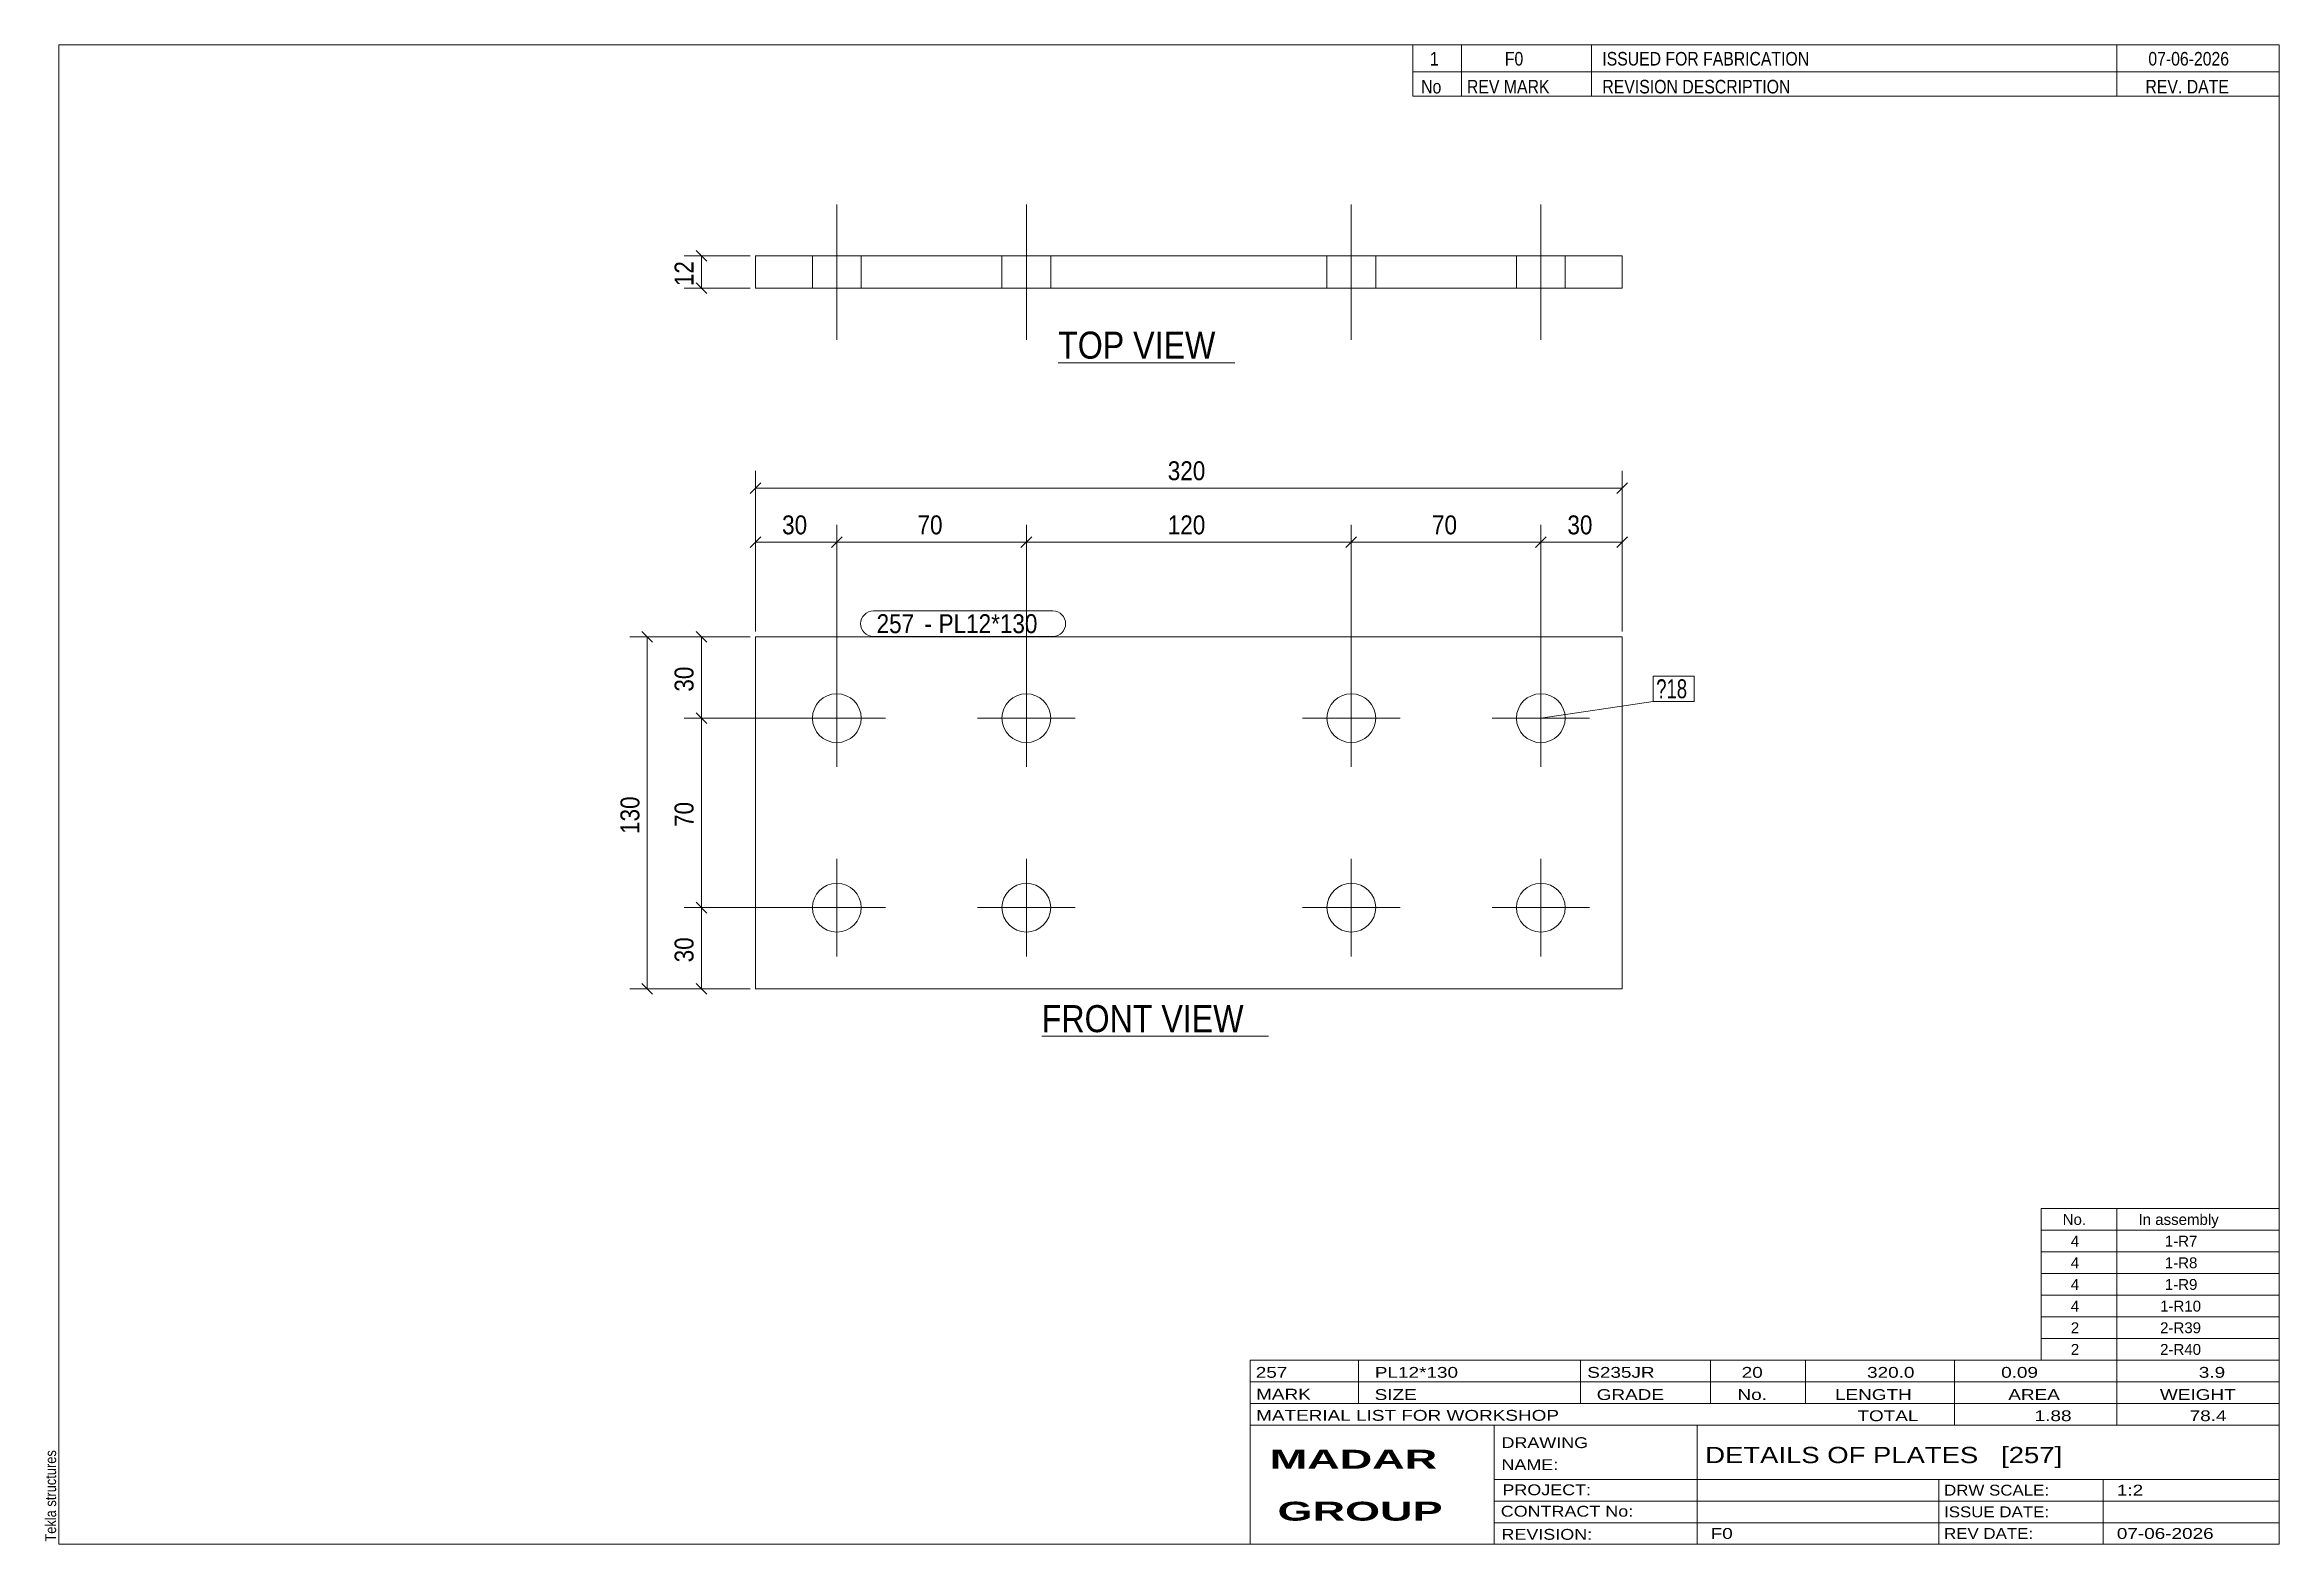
# Model space of a CAD drawing. Header units: millimetres. Extents: x 2 to 415, y 5 to 282.
import ezdxf

# ---------------------------------------------------------------- set-up
doc = ezdxf.new("R2010")
doc.units = ezdxf.units.MM
doc.linetypes.add('XKITLINE00', pattern=[0])
for name, color, linetype, lineweight in [('Bolt', 3, 'Continuous', 0), ('BoltMark', 7, 'Continuous', 0), ('Dimensions', 7, 'Continuous', 0), ('DrawingSheet', 5, 'Continuous', 0), ('OtherObjectType', 7, 'Continuous', 0), ('Part', 2, 'Continuous', 0), ('PartMark', 7, 'Continuous', 0)]:
    doc.layers.add(name, color=color, linetype=linetype, lineweight=lineweight)
doc.styles.add('ARIAL', font='ARIAL.TTF')
doc.styles.add('ARIAL_BOLD', font='ARIALBD.TTF')
doc.styles.add('ARIAL_NARROW', font='ARIALN.TTF')

# ---------------------------------------------------------------- blocks, each defined once
blk = doc.blocks.new('*A1')
at = {"layer": 'Bolt', "color": 3, "linetype": 'XKITLINE00', "lineweight": 0}
for p, q in [((148.65, 166.6), (148.65, 148.6)), ((183.65, 166.6), (183.65, 148.6)), ((243.65, 166.6), (243.65, 148.6)), ((278.65, 166.6), (278.65, 148.6)), ((139.65, 157.6), (157.65, 157.6)), ((174.65, 157.6), (192.65, 157.6)), ((234.65, 157.6), (252.65, 157.6)), ((269.65, 157.6), (287.65, 157.6)), ((148.65, 131.6), (148.65, 113.6)), ((183.65, 131.6), (183.65, 113.6)), ((243.65, 131.6), (243.65, 113.6)), ((278.65, 131.6), (278.65, 113.6)), ((139.65, 122.6), (157.65, 122.6)), ((174.65, 122.6), (192.65, 122.6)), ((234.65, 122.6), (252.65, 122.6)), ((269.65, 122.6), (287.65, 122.6))]:
    blk.add_line(p, q, dxfattribs=at)
for centre in [(148.65, 157.6), (183.65, 157.6), (243.65, 157.6), (278.65, 157.6), (148.65, 122.6), (183.65, 122.6), (243.65, 122.6), (278.65, 122.6)]:
    blk.add_circle(centre, 4.5, dxfattribs=at)
blk = doc.blocks.new('*A2')
at = {"layer": 'Part', "color": 2, "linetype": 'XKITLINE00', "lineweight": 0}
for p, q in [((133.65, 107.6), (133.65, 172.6)), ((133.65, 172.6), (293.65, 172.6)), ((293.65, 172.6), (293.65, 107.6)), ((293.65, 107.6), (133.65, 107.6))]:
    blk.add_line(p, q, dxfattribs=at)
blk = doc.blocks.new('*A3')
at = {"layer": 'Bolt', "color": 3, "linetype": 'XKITLINE00', "lineweight": 0}
for p, q in [((148.65, 252.5), (148.65, 227.5)), ((148.65, 252.5), (148.65, 227.5)), ((183.65, 252.5), (183.65, 227.5)), ((183.65, 252.5), (183.65, 227.5)), ((243.65, 252.5), (243.65, 227.5)), ((243.65, 252.5), (243.65, 227.5)), ((278.65, 252.5), (278.65, 227.5)), ((278.65, 252.5), (278.65, 227.5)), ((144.15, 243), (144.15, 237)), ((144.15, 243), (144.15, 237)), ((153.15, 243), (153.15, 237)), ((153.15, 243), (153.15, 237)), ((179.15, 243), (179.15, 237)), ((179.15, 243), (179.15, 237)), ((188.15, 243), (188.15, 237)), ((188.15, 243), (188.15, 237)), ((239.15, 243), (239.15, 237)), ((239.15, 243), (239.15, 237)), ((248.15, 243), (248.15, 237)), ((248.15, 243), (248.15, 237)), ((274.15, 243), (274.15, 237)), ((274.15, 243), (274.15, 237)), ((283.15, 243), (283.15, 237)), ((283.15, 243), (283.15, 237))]:
    blk.add_line(p, q, dxfattribs=at)
blk = doc.blocks.new('*A4')
at = {"layer": 'Part', "color": 2, "linetype": 'XKITLINE00', "lineweight": 0}
for p, q in [((133.65, 237), (133.65, 243)), ((293.65, 243), (133.65, 243)), ((293.65, 237), (293.65, 243)), ((293.65, 237), (133.65, 237))]:
    blk.add_line(p, q, dxfattribs=at)
blk = doc.blocks.new('*A5')
at = {"layer": 'DrawingSheet', "color": 5, "linetype": 'XKITLINE00', "lineweight": 0}
for p, q in [((415, 282), (5, 282)), ((5, 282), (5, 5)), ((415, 5), (415, 282)), ((5, 5), (415, 5))]:
    blk.add_line(p, q, dxfattribs=at)
at = {"layer": 'DrawingSheet', "color": 5, "style": 'ARIAL', "width": 0.85}
blk.add_text('Tekla structures', height=2, rotation=90, dxfattribs=at).set_placement((4.5, 5.5))
blk = doc.blocks.new('*A6')
at = {"layer": 'OtherObjectType', "color": 7, "linetype": 'XKITLINE00', "lineweight": 0}
for p, q in [((371, 67), (415, 67)), ((371, 63), (371, 67)), ((385, 63), (385, 67)), ((415, 63), (415, 67)), ((371, 63), (415, 63)), ((371, 59), (371, 63)), ((385, 59), (385, 63)), ((415, 59), (415, 63)), ((371, 59), (415, 59)), ((371, 55), (371, 59)), ((385, 55), (385, 59)), ((415, 55), (415, 59)), ((371, 55), (415, 55)), ((371, 51), (371, 55)), ((385, 51), (385, 55)), ((415, 51), (415, 55)), ((371, 51), (415, 51)), ((371, 47), (371, 51)), ((385, 47), (385, 51)), ((415, 47), (415, 51)), ((371, 47), (415, 47)), ((371, 43), (371, 47)), ((385, 43), (385, 47)), ((415, 43), (415, 47)), ((371, 43), (415, 43)), ((371, 39), (371, 43)), ((385, 39), (385, 43)), ((415, 39), (415, 43)), ((371, 39), (415, 39))]:
    blk.add_line(p, q, dxfattribs=at)
at = {"layer": 'OtherObjectType', "color": 7, "style": 'ARIAL_NARROW', "width": 1.211571}
for s, p in [('In assembly', (389, 64)), ('No.', (375, 64)), ('4', (376.5, 60)), ('1-R7', (393.86, 60)), ('4', (376.5, 56)), ('1-R8', (393.86, 56)), ('4', (376.5, 52)), ('1-R9', (393.86, 52)), ('4', (376.5, 48)), ('1-R10', (392.99, 48)), ('2', (376.5, 44)), ('2-R39', (392.99, 44)), ('2', (376.5, 40)), ('2-R40', (392.99, 40))]:
    blk.add_text(s, height=2, dxfattribs=at).set_placement(p)
blk = doc.blocks.new('*A7')
at = {"layer": 'OtherObjectType', "color": 7, "linetype": 'XKITLINE00', "lineweight": 0}
for p, q in [((255, 282), (415, 282)), ((415, 282), (255, 282)), ((255, 282), (255, 277)), ((264, 282), (264, 277)), ((288, 282), (288, 277)), ((385, 282), (385, 277)), ((415, 282), (415, 277)), ((255, 277), (415, 277)), ((255, 277), (255, 272.5)), ((255, 277), (415, 277)), ((264, 277), (264, 272.5)), ((288, 277), (288, 272.5)), ((385, 277), (385, 272.5)), ((415, 277), (415, 272.5)), ((415, 272.5), (255, 272.5))]:
    blk.add_line(p, q, dxfattribs=at)
at = {"layer": 'OtherObjectType', "color": 7, "style": 'ARIAL_NARROW'}
for s, width, p in [('1', 1.017001, (258.16, 278.15)), ('F0', 1.017001, (272, 278.15)), ('ISSUED FOR FABRICATION', 1.017001, (290, 278.15)), ('07-06-2026', 1.017001, (390.82, 278.15)), ('No', 1.02, (256.54, 273)), ('REV MARK', 1.02, (265, 273)), ('REVISION DESCRIPTION', 1.02, (290, 273)), ('REV. DATE', 1.02, (390.28, 273))]:
    blk.add_text(s, height=2.5, dxfattribs=dict(at, width=width)).set_placement(p)
blk = doc.blocks.new('*A8')
at = {"layer": 'OtherObjectType', "color": 7, "linetype": 'XKITLINE00', "lineweight": 0}
for p, q in [((225, 39), (415, 39)), ((225, 39), (225, 35)), ((225, 39), (415, 39)), ((245, 35), (245, 39)), ((286, 35), (286, 39)), ((310, 35), (310, 39)), ((327.5, 35), (327.5, 39)), ((355, 35), (355, 39)), ((385, 35), (385, 39)), ((415, 35), (415, 39)), ((225, 35), (415, 35)), ((225, 35), (225, 5)), ((225, 35), (415, 35)), ((245, 31), (245, 35)), ((286, 31), (286, 35)), ((310, 31), (310, 35)), ((327.5, 31), (327.5, 35)), ((355, 31), (355, 35)), ((385, 31), (385, 35)), ((415, 31), (415, 35)), ((225, 31), (415, 31)), ((355, 27), (355, 31)), ((385, 27), (385, 31)), ((415, 27), (415, 31)), ((225, 27), (415, 27)), ((270, 21), (270, 27)), ((307.5, 17), (307.5, 27)), ((415, 21), (415, 27)), ((270, 21), (270, 5)), ((415, 17), (415, 21)), ((270, 17), (415, 17)), ((307.5, 5), (307.5, 17)), ((352.16, 13), (352.16, 17)), ((382.5, 5), (382.5, 17)), ((415, 13), (415, 17)), ((270, 13), (415, 13)), ((352.16, 5), (352.16, 13)), ((415, 9), (415, 13)), ((270, 9), (415, 9)), ((415, 5), (415, 9)), ((225, 5), (415, 5)), ((262.5, 5), (415, 5))]:
    blk.add_line(p, q, dxfattribs=at)
at = {"layer": 'OtherObjectType', "color": 7, "style": 'ARIAL_NARROW'}
for s, height, width, p in [('257', 2, 1.525501, (226.01, 35.76)), ('PL12*130', 2, 1.525501, (248, 35.76)), ('S235JR', 2, 1.525501, (287.22, 35.76)), ('20', 2, 1.525501, (315.73, 35.76)), ('320.0', 2, 1.525501, (338.88, 35.76)), ('0.09', 2, 1.525501, (363.64, 35.76)), ('3.9', 2, 1.525501, (400.14, 35.76)), ('MARK', 2, 1.525501, (226.08, 31.73)), ('SIZE', 2, 1.525501, (247.96, 31.66)), ('GRADE', 2, 1.525501, (288.96, 31.66)), ('No.', 2, 1.525501, (314.96, 31.66)), ('LENGTH', 2, 1.525501, (332.96, 31.66)), ('AREA', 2, 1.525501, (364.96, 31.66)), ('WEIGHT', 2, 1.525501, (392.96, 31.66)), ('MATERIAL LIST FOR WORKSHOP', 2, 1.525501, (226.08, 27.82)), ('TOTAL', 2, 1.525501, (337.1, 27.75)), ('1.88', 2, 1.525501, (369.83, 27.75)), ('78.4', 2, 1.525501, (398.45, 27.75)), ('DRAWING', 2, 1.445, (271.38, 22.78)), ('NAME:', 2, 1.445, (271.38, 18.72)), ('DETAILS OF PLATES   [257]', 3, 1.474651, (309, 20)), ('PROJECT:', 2, 1.445, (271.55, 14.07)), ('DRW SCALE:', 2, 1.36, (353.1, 14)), ('1:2', 2, 1.525501, (385, 14)), ('CONTRACT No:', 2, 1.445, (271.25, 10.11)), ('ISSUE DATE:', 2, 1.36, (353.1, 10)), ('REVISION:', 2, 1.445, (271.38, 5.84)), ('F0', 2, 1.525501, (310, 6)), ('REV DATE:', 2, 1.36, (353.1, 6)), ('07-06-2026', 2, 1.525501, (385, 6))]:
    blk.add_text(s, height=height, dxfattribs=dict(at, width=width)).set_placement(p)
at = {"layer": 'OtherObjectType', "color": 1, "style": 'ARIAL_BOLD', "width": 1.7}
for s, p in [('MADAR ', (228.58, 18.97)), ('GROUP', (230.03, 9.37))]:
    blk.add_text(s, height=3.5, dxfattribs=at).set_placement(p)
blk = doc.blocks.new('*A9')
at = {"layer": 'Dimensions', "color": 7, "linetype": 'XKITLINE00', "lineweight": 0}
for p, q in [((133.65, 173.6), (133.65, 203.3)), ((293.65, 173.6), (293.65, 203.3)), ((134.64, 201.09), (132.66, 199.11)), ((133.65, 200.1), (293.65, 200.1)), ((294.64, 201.09), (292.66, 199.11))]:
    blk.add_line(p, q, dxfattribs=at)
at = {"layer": 'Dimensions', "color": 3}
for p in [(133.65, 200.1), (293.65, 200.1)]:
    blk.add_point(p, dxfattribs=at)
at = {"layer": 'Dimensions', "color": 3, "style": 'ARIAL', "width": 0.85}
blk.add_text('320', height=3.5, dxfattribs=at).set_placement((209.76, 201.55))
blk = doc.blocks.new('*A10')
at = {"layer": 'Dimensions', "color": 7, "linetype": 'XKITLINE00', "lineweight": 0}
for p, q in [((134.64, 191.09), (132.66, 189.11)), ((133.65, 173.6), (133.65, 193.3)), ((133.65, 190.1), (148.65, 190.1)), ((149.64, 191.09), (147.66, 189.11)), ((148.65, 158.6), (148.65, 193.3))]:
    blk.add_line(p, q, dxfattribs=at)
at = {"layer": 'Dimensions', "color": 3}
for p in [(133.65, 190.1), (148.65, 190.1)]:
    blk.add_point(p, dxfattribs=at)
at = {"layer": 'Dimensions', "color": 3, "style": 'ARIAL', "width": 0.85}
blk.add_text('30', height=3.5, dxfattribs=at).set_placement((138.55, 191.55))
blk = doc.blocks.new('*A11')
at = {"layer": 'Dimensions', "color": 7, "linetype": 'XKITLINE00', "lineweight": 0}
for p, q in [((149.64, 191.09), (147.66, 189.11)), ((148.65, 158.6), (148.65, 193.3)), ((148.65, 190.1), (183.65, 190.1)), ((184.64, 191.09), (182.66, 189.11)), ((183.65, 158.6), (183.65, 193.3))]:
    blk.add_line(p, q, dxfattribs=at)
at = {"layer": 'Dimensions', "color": 3}
for p in [(148.65, 190.1), (183.65, 190.1)]:
    blk.add_point(p, dxfattribs=at)
at = {"layer": 'Dimensions', "color": 3, "style": 'ARIAL', "width": 0.85}
blk.add_text('70', height=3.5, dxfattribs=at).set_placement((163.55, 191.55))
blk = doc.blocks.new('*A12')
at = {"layer": 'Dimensions', "color": 7, "linetype": 'XKITLINE00', "lineweight": 0}
for p, q in [((184.64, 191.09), (182.66, 189.11)), ((183.65, 158.6), (183.65, 193.3)), ((183.65, 190.1), (243.65, 190.1)), ((244.64, 191.09), (242.66, 189.11)), ((243.65, 158.6), (243.65, 193.3))]:
    blk.add_line(p, q, dxfattribs=at)
at = {"layer": 'Dimensions', "color": 3}
for p in [(183.65, 190.1), (243.65, 190.1)]:
    blk.add_point(p, dxfattribs=at)
at = {"layer": 'Dimensions', "color": 3, "style": 'ARIAL', "width": 0.85}
blk.add_text('120', height=3.5, dxfattribs=at).set_placement((209.76, 191.55))
blk = doc.blocks.new('*A13')
at = {"layer": 'Dimensions', "color": 7, "linetype": 'XKITLINE00', "lineweight": 0}
for p, q in [((244.64, 191.09), (242.66, 189.11)), ((243.65, 158.6), (243.65, 193.3)), ((243.65, 190.1), (278.65, 190.1)), ((279.64, 191.09), (277.66, 189.11)), ((278.65, 158.6), (278.65, 193.3))]:
    blk.add_line(p, q, dxfattribs=at)
at = {"layer": 'Dimensions', "color": 3}
for p in [(243.65, 190.1), (278.65, 190.1)]:
    blk.add_point(p, dxfattribs=at)
at = {"layer": 'Dimensions', "color": 3, "style": 'ARIAL', "width": 0.85}
blk.add_text('70', height=3.5, dxfattribs=at).set_placement((258.55, 191.55))
blk = doc.blocks.new('*A14')
at = {"layer": 'Dimensions', "color": 7, "linetype": 'XKITLINE00', "lineweight": 0}
for p, q in [((279.64, 191.09), (277.66, 189.11)), ((278.65, 158.6), (278.65, 193.3)), ((278.65, 190.1), (293.65, 190.1)), ((294.64, 191.09), (292.66, 189.11)), ((293.65, 173.6), (293.65, 193.3))]:
    blk.add_line(p, q, dxfattribs=at)
at = {"layer": 'Dimensions', "color": 3}
for p in [(278.65, 190.1), (293.65, 190.1)]:
    blk.add_point(p, dxfattribs=at)
at = {"layer": 'Dimensions', "color": 3, "style": 'ARIAL', "width": 0.85}
blk.add_text('30', height=3.5, dxfattribs=at).set_placement((283.55, 191.55))
blk = doc.blocks.new('*A15')
at = {"layer": 'Dimensions', "color": 7, "linetype": 'XKITLINE00', "lineweight": 0}
for p, q in [((112.66, 173.59), (114.64, 171.61)), ((132.65, 172.6), (110.45, 172.6)), ((113.65, 107.6), (113.65, 172.6)), ((132.65, 107.6), (110.45, 107.6)), ((112.66, 108.59), (114.64, 106.61))]:
    blk.add_line(p, q, dxfattribs=at)
at = {"layer": 'Dimensions', "color": 3}
for p in [(113.65, 172.6), (113.65, 107.6)]:
    blk.add_point(p, dxfattribs=at)
at = {"layer": 'Dimensions', "color": 3, "style": 'ARIAL', "width": 0.85}
blk.add_text('130', height=3.5, rotation=90.0002, dxfattribs=at).set_placement((112.2, 136.21))
blk = doc.blocks.new('*A16')
at = {"layer": 'Dimensions', "color": 7, "linetype": 'XKITLINE00', "lineweight": 0}
for p, q in [((147.65, 122.6), (120.45, 122.6)), ((122.66, 123.59), (124.64, 121.61)), ((123.65, 107.6), (123.65, 122.6)), ((132.65, 107.6), (120.45, 107.6)), ((122.66, 108.59), (124.64, 106.61))]:
    blk.add_line(p, q, dxfattribs=at)
at = {"layer": 'Dimensions', "color": 3}
for p in [(123.65, 122.6), (123.65, 107.6)]:
    blk.add_point(p, dxfattribs=at)
at = {"layer": 'Dimensions', "color": 3, "style": 'ARIAL', "width": 0.85}
blk.add_text('30', height=3.5, rotation=90.0002, dxfattribs=at).set_placement((122.2, 112.5))
blk = doc.blocks.new('*A17')
at = {"layer": 'Dimensions', "color": 7, "linetype": 'XKITLINE00', "lineweight": 0}
for p, q in [((147.65, 157.6), (120.45, 157.6)), ((122.66, 158.59), (124.64, 156.61)), ((123.65, 122.6), (123.65, 157.6)), ((147.65, 122.6), (120.45, 122.6)), ((122.66, 123.59), (124.64, 121.61))]:
    blk.add_line(p, q, dxfattribs=at)
at = {"layer": 'Dimensions', "color": 3}
for p in [(123.65, 157.6), (123.65, 122.6)]:
    blk.add_point(p, dxfattribs=at)
at = {"layer": 'Dimensions', "color": 3, "style": 'ARIAL', "width": 0.85}
blk.add_text('70', height=3.5, rotation=90.0002, dxfattribs=at).set_placement((122.2, 137.5))
blk = doc.blocks.new('*A18')
at = {"layer": 'Dimensions', "color": 7, "linetype": 'XKITLINE00', "lineweight": 0}
for p, q in [((122.66, 173.59), (124.64, 171.61)), ((132.65, 172.6), (120.45, 172.6)), ((123.65, 157.6), (123.65, 172.6)), ((147.65, 157.6), (120.45, 157.6)), ((122.66, 158.59), (124.64, 156.61))]:
    blk.add_line(p, q, dxfattribs=at)
at = {"layer": 'Dimensions', "color": 3}
for p in [(123.65, 172.6), (123.65, 157.6)]:
    blk.add_point(p, dxfattribs=at)
at = {"layer": 'Dimensions', "color": 3, "style": 'ARIAL', "width": 0.85}
blk.add_text('30', height=3.5, rotation=90.0002, dxfattribs=at).set_placement((122.2, 162.5))
blk = doc.blocks.new('*A19')
at = {"layer": 'BoltMark', "color": 7, "linetype": 'XKITLINE00', "lineweight": 0}
for p, q in [((299.36, 165.38), (306.94, 165.38)), ((299.36, 160.68), (299.36, 165.38)), ((306.94, 160.68), (306.94, 165.38)), ((278.65, 157.6), (299.36, 160.68)), ((299.36, 160.68), (306.94, 160.68))]:
    blk.add_line(p, q, dxfattribs=at)
at = {"layer": 'BoltMark', "color": 3, "style": 'ARIAL_NARROW', "width": 0.85}
blk.add_text('?18', height=3.5, dxfattribs=at).set_placement((299.96, 161.28))
blk = doc.blocks.new('*A20')
at = {"layer": 'PartMark', "color": 7, "linetype": 'XKITLINE00', "lineweight": 0}
for p, q in [((155.4, 177.4), (188.55, 177.4)), ((155.4, 172.7), (188.55, 172.7))]:
    blk.add_line(p, q, dxfattribs=at)
for centre, start, end in [((155.4, 175.05), 90, 270), ((188.55, 175.05), 270, 90)]:
    blk.add_arc(centre, 2.35, start, end, dxfattribs=at)
at = {"layer": 'PartMark', "color": 1, "style": 'ARIAL', "width": 0.85}
blk.add_text('257', height=3.5, dxfattribs=at).set_placement((156, 173.3))
at = {"layer": 'PartMark', "color": 3, "style": 'ARIAL', "width": 0.85}
for s, p in [('-', (164.84, 173.3)), ('PL12*130', (167.44, 173.3))]:
    blk.add_text(s, height=3.5, dxfattribs=at).set_placement(p)
blk = doc.blocks.new('*A21')
at = {"layer": 'OtherObjectType', "color": 7, "linetype": 'XKITLINE00', "lineweight": 0}
blk.add_line((186.49, 98.85), (228.35, 98.85), dxfattribs=at)
at = {"layer": 'OtherObjectType', "color": 3, "style": 'ARIAL', "width": 0.85}
blk.add_text('FRONT VIEW', height=5, dxfattribs=at).set_placement((186.49, 99.6))
blk = doc.blocks.new('*A22')
at = {"layer": 'Dimensions', "color": 7, "linetype": 'XKITLINE00', "lineweight": 0}
for p, q in [((122.66, 243.99), (124.64, 242.01)), ((132.65, 243), (120.45, 243)), ((123.65, 237), (123.65, 243)), ((132.65, 237), (120.45, 237)), ((122.66, 237.99), (124.64, 236.01))]:
    blk.add_line(p, q, dxfattribs=at)
at = {"layer": 'Dimensions', "color": 3}
for p in [(123.65, 243), (123.65, 237)]:
    blk.add_point(p, dxfattribs=at)
at = {"layer": 'Dimensions', "color": 3, "style": 'ARIAL', "width": 0.85}
blk.add_text('12', height=3.5, rotation=90.0002, dxfattribs=at).set_placement((122.2, 237.4))
blk = doc.blocks.new('*A23')
at = {"layer": 'OtherObjectType', "color": 7, "linetype": 'XKITLINE00', "lineweight": 0}
blk.add_line((189.52, 223.25), (222.13, 223.25), dxfattribs=at)
at = {"layer": 'OtherObjectType', "color": 3, "style": 'ARIAL', "width": 0.85}
blk.add_text('TOP VIEW', height=5, dxfattribs=at).set_placement((189.52, 224))

msp = doc.modelspace()

# ---------------------------------------------------------------- block references
at = {"lineweight": 0}
for name in ['*A5', '*A7', '*A3', '*A22', '*A4', '*A23', '*A9', '*A10', '*A11', '*A12', '*A13', '*A14', '*A15', '*A18', '*A20', '*A2', '*A1', '*A19', '*A17', '*A16', '*A21', '*A6', '*A8']:
    msp.add_blockref(name, (0, 0), dxfattribs=at)

doc.saveas('drawing.dxf')
